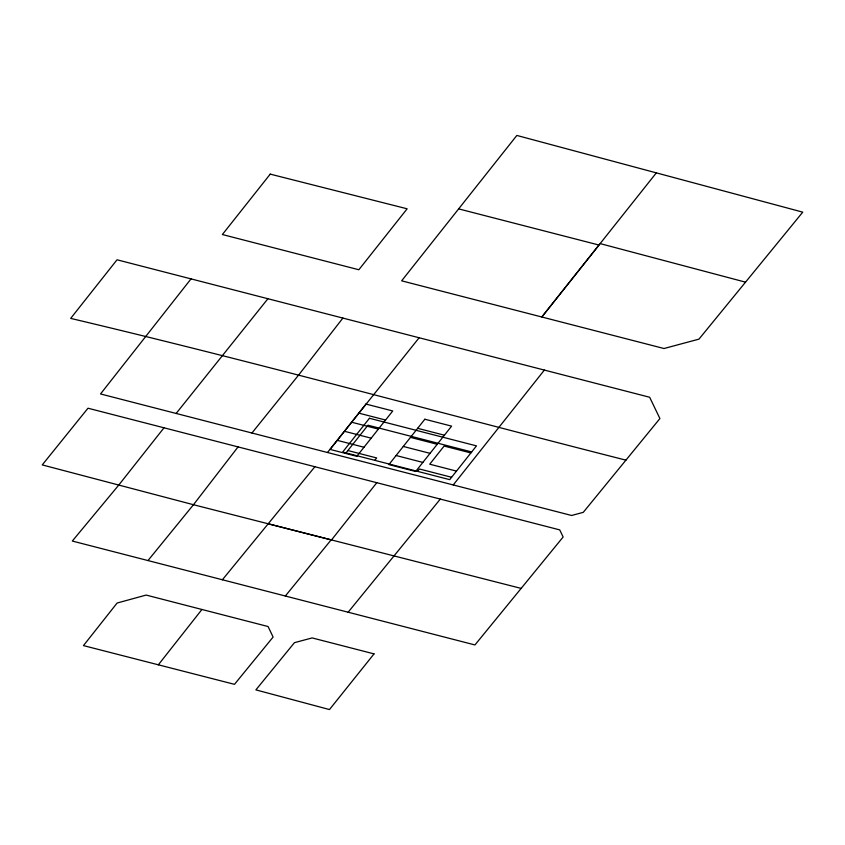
<?xml version="1.0" encoding="UTF-8"?>
<svg xmlns="http://www.w3.org/2000/svg" width="845" height="845" viewBox="0 0 845 845"><rect width="100%" height="100%" fill="white"/><g stroke="black" fill="none" stroke-linecap="round" stroke-linejoin="round"><path stroke-width="1.27" d="M238.058 446.92L193.463 504.718L147.981 560.562L72.311 541.043L118.638 485.231L164.014 427.802L559.717 529.889L563.15 536.987L474.943 644.946L147.981 560.562M342.88 318.09L299.046 374.525L251.926 433.02M191.033 278.871L100.534 393.95L571.611 515.482L583.261 512.345L659.913 418.55L649.657 397.256L117.032 259.785L70.684 318.396C256.605 362.368 440.784 413.089 625.934 460.145M158.332 664.825L201.934 609.477L268.055 626.525L273.115 637.045L234.487 684.334L83.454 645.601L117.106 603.034L146.164 595.07L201.934 609.477M376.796 482.696L331.493 539.966L268.182 523.794M458.645 208.884L516.844 135.443L802.75 212.148L698.952 339.141L664.001 348.52L401.65 280.825L458.645 208.884L598.999 245.05L541.825 316.991L656.333 172.866M374.789 460.335L376.669 457.958L347.876 450.533M417.588 471.373L419.469 468.996L451.589 477.277M453.247 484.935L544.37 370.078M327.48 452.508L419.131 337.757M345.985 452.909L367.987 425.215L471.668 451.938M176.14 413.469L267.907 298.75M285.304 596.052L331.155 539.849L521.154 588.405M348.14 612.224L440.308 499.089M222.362 579.797L314.889 466.725M331.155 539.849L193.463 504.718L42.25 464.908L87.996 408.209L164.014 427.802M358.798 413.131L385.552 420.039M417.662 428.309L444.417 435.207M351.615 422.204L378.37 429.102M410.469 437.383L437.224 444.28M470.866 452.952L444.111 446.054L429.735 464.201L456.49 471.098M344.433 431.277L371.177 438.175M403.287 446.445L430.042 453.342M337.239 440.351L363.994 447.248M396.104 455.518L422.849 462.416M600.13 243.603L745.522 282.156M270.231 174.123L222.372 234.53L358.84 269.756L407.142 208.799L270.231 174.123M365.991 404.068L330.057 449.413L356.812 456.311L392.745 410.966L365.991 404.068M369.434 418.275L342.669 452.054L449.709 479.654L476.474 445.875L369.434 418.275M424.845 419.236L388.911 464.592L415.666 471.489L451.6 426.133L424.845 419.236M374.039 653.882L329.476 709.557L255.887 689.879L294.44 642.675L312.132 637.922L374.039 653.882"/></g></svg>
